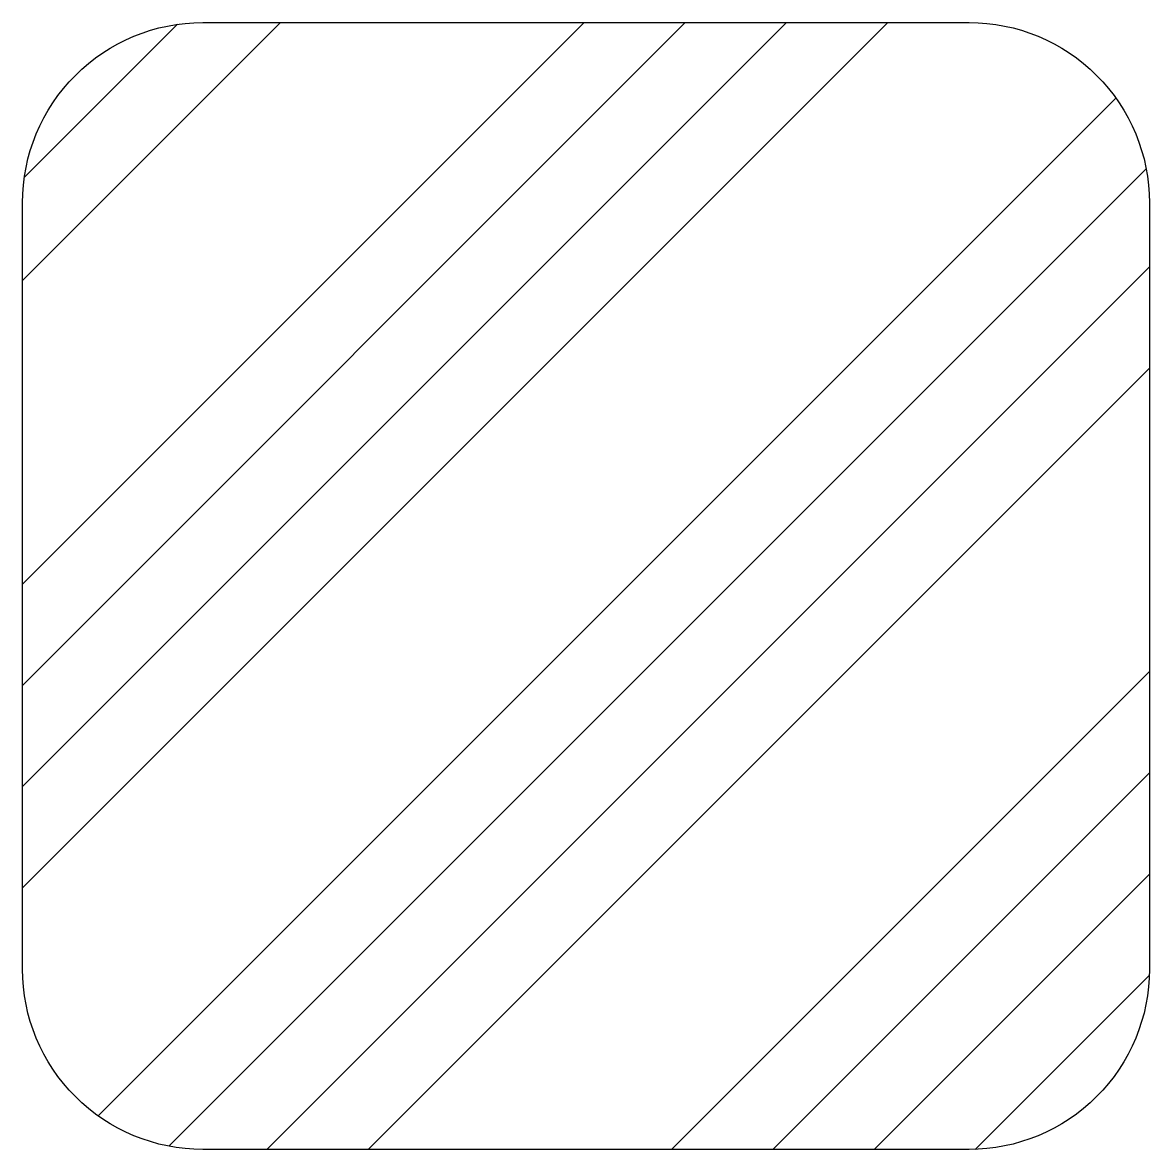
# Model space of a CAD drawing. Header units: millimetres. Extents: x -835.684 to -835.184, y 2700.209 to 2700.709.
import ezdxf

# ---------------------------------------------------------------- set-up
doc = ezdxf.new("R2010")
doc.units = ezdxf.units.MM
doc.header["$LTSCALE"] = 10
doc.layers.add('Móveis_sofás', color=2, linetype='Continuous')

msp = doc.modelspace()

# ---------------------------------------------------------------- hatches: boundary and pattern name
at = {"layer": 'Móveis_sofás'}
h = msp.add_hatch(dxfattribs=at)
h.set_pattern_fill('ANSI34', color=1, scale=0.01, style=0)
h.set_pattern_definition([(45, (0, -3.065), (-0.134703842, 0.134703842), []), (45, (0.0449, -3.065), (-0.134703842, 0.134703842), []), (45, (0.0898, -3.065), (-0.134703842, 0.134703842), []), (45, (0.1347, -3.065), (-0.134703842, 0.134703842), [])])
h.paths.add_polyline_path([(-835.68428, 2700.28864, 0.414214), (-835.60428, 2700.20864), (-835.26428, 2700.20864, 0.414214), (-835.18428, 2700.28864), (-835.18428, 2700.62864, 0.414214), (-835.26428, 2700.70864), (-835.60428, 2700.70864, 0.414214), (-835.68428, 2700.62864)])

# ---------------------------------------------------------------- linework, layer by layer
msp.add_lwpolyline([(-835.60428, 2700.70864), (-835.26428, 2700.70864, -0.414214), (-835.18428, 2700.62864), (-835.18428, 2700.28864, -0.414214), (-835.26428, 2700.20864), (-835.60428, 2700.20864, -0.414214), (-835.68428, 2700.28864), (-835.68428, 2700.62864, -0.414214)], format="xyb", close=True, dxfattribs=at)

doc.saveas('drawing.dxf')
